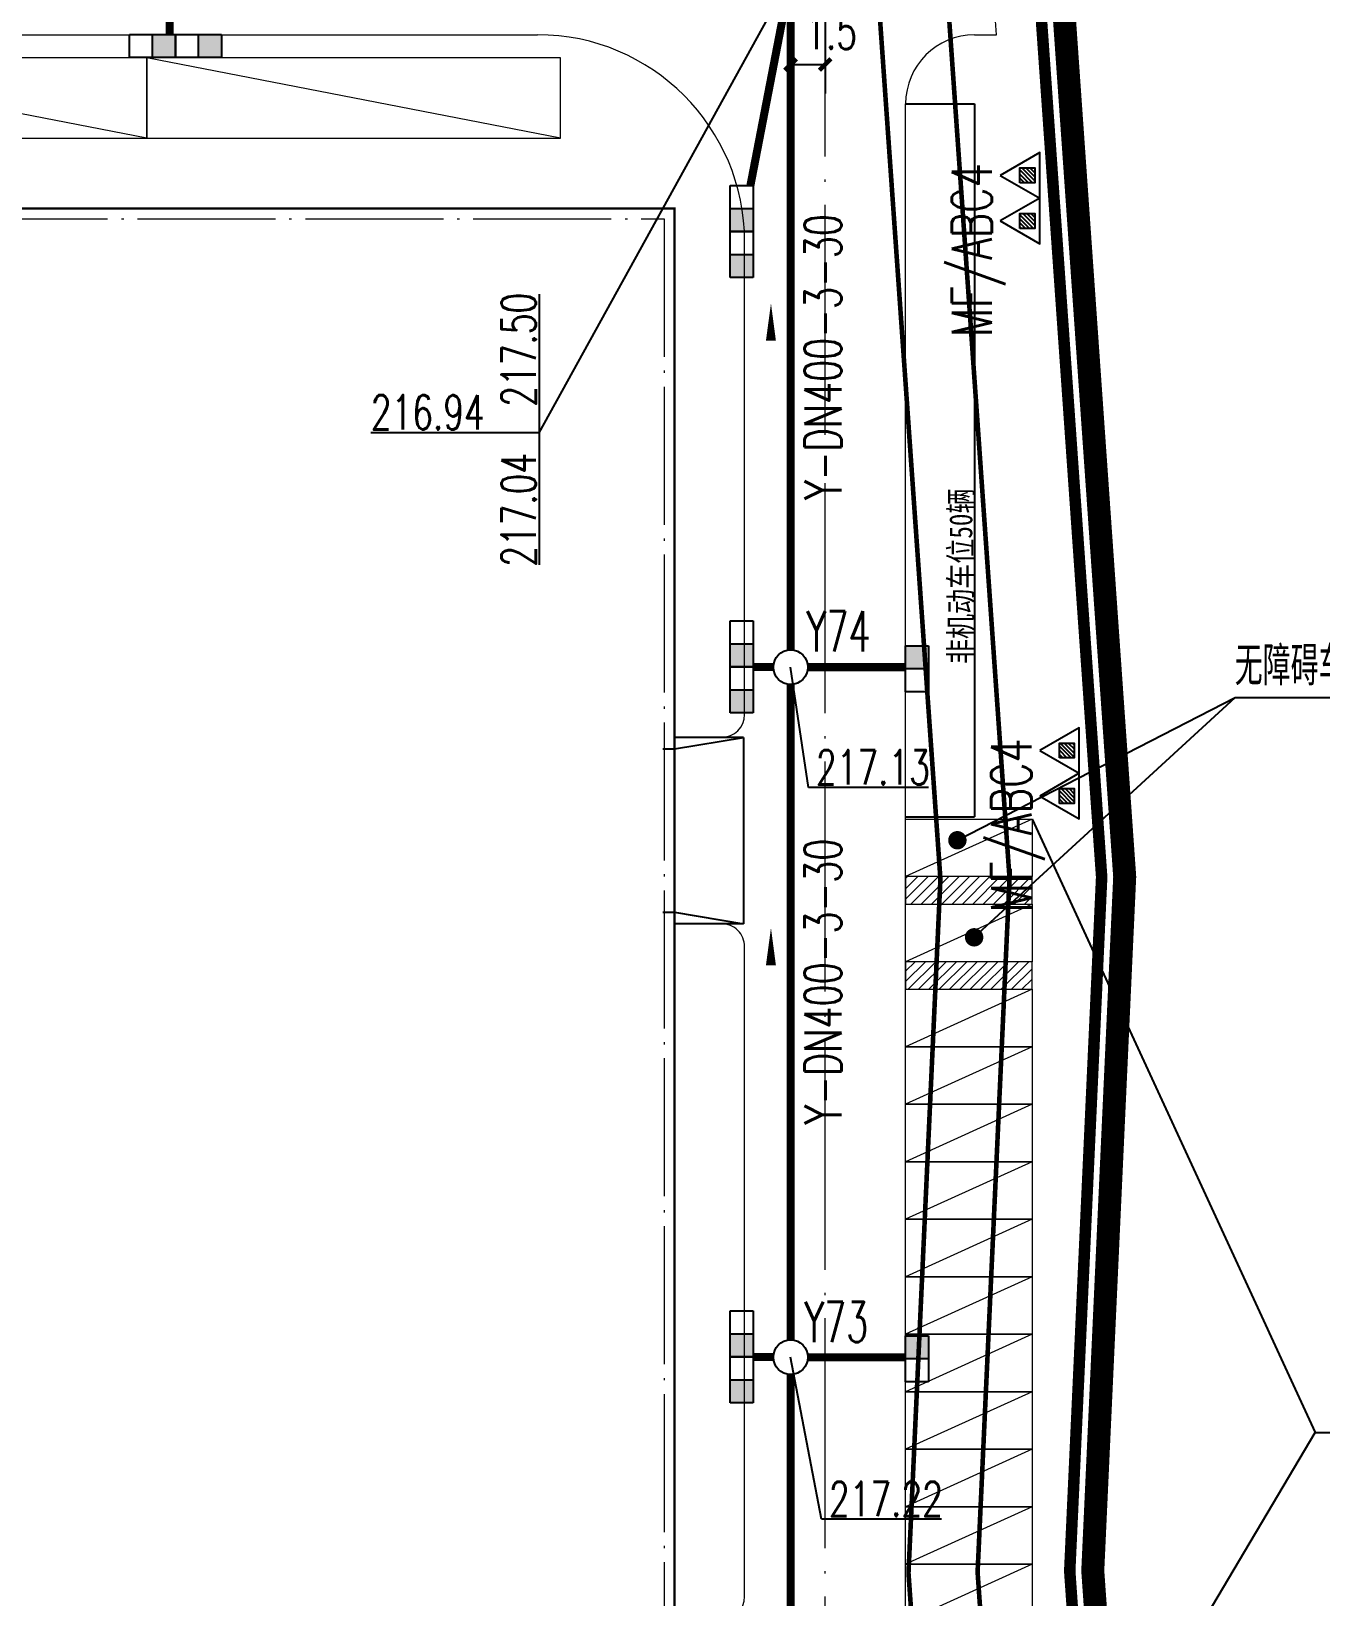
# Model space of a CAD drawing. Header units: metres. Extents: x 497246 to 997717, y 2998582 to 5998198.
# Drawn here: x 500531.6 to 500587.7, y 2998992.4 to 2999060.5 of the extents above; entities that cross this region are included whole.
import ezdxf
from ezdxf.enums import TextEntityAlignment as Align

# ---------------------------------------------------------------- set-up
doc = ezdxf.new("R2010")
doc.units = ezdxf.units.M
doc.header["$LTSCALE"] = 1000
for name, pattern in [('ACAD_ISO05W100', [34, 24, -3, 0.5, -3, 0.5, -3]), ('DASH', [0.35, 0.25, -0.1]), ('DASHED', [19.049999999999997, 12.7, -6.35]), ('DOTE', [2.4200000000000004, 2, -0.2, 0.02, -0.2]), ('PHANTOM2', [31.750000000000004, 15.875, -3.175, 3.175, -3.175, 3.175, -3.175])]:
    doc.linetypes.add(name, pattern=pattern)
doc.layers.get('0').update_dxf_attribs({"linetype": 'CONTINUOUS'})
doc.layers.get('Defpoints').update_dxf_attribs({"linetype": 'CONTINUOUS'})
for name, color, linetype, lineweight in [('1_RO_规划停车位', 35, 'CONTINUOUS', 13), ('道路', 4, 'CONTINUOUS', 15), ('道路中线', 1, 'DOTE', 13)]:
    doc.layers.add(name, color=color, linetype=linetype, lineweight=lineweight)
for name, color, linetype in [('DIM_LEAD', 3, 'CONTINUOUS'), ('EQUIP_灭火器', 7, 'CONTINUOUS'), ('PIPE-雨水', 4, 'CONTINUOUS'), ('PUB_TEXT', 7, 'CONTINUOUS'), ('TEXT_灭火器', 7, 'CONTINUOUS'), ('TEXT_雨水', 7, 'CONTINUOUS'), ('TWT_DIM', 3, 'CONTINUOUS'), ('TWT_雨水口', 4, 'CONTINUOUS'), ('WELL_雨水', 4, 'CONTINUOUS'), ('YD-R2', 50, 'CONTINUOUS'), ('围墙', 6, 'FENCELINE2'), ('图例层', 7, 'CONTINUOUS'), ('建筑', 7, 'CONTINUOUS'), ('建筑门坡散水', 9, 'CONTINUOUS'), ('红线', 1, 'PHANTOM2'), ('雨水标注', 100, 'CONTINUOUS')]:
    doc.layers.add(name, color=color, linetype=linetype)
doc.layers.add('建筑轴线', color=1, linetype='DOTE', lineweight=15, plot=False)
doc.styles.add('_TCH_DIM', font='SIMPLEX', dxfattribs={"bigfont": 'GBCBIG'})
doc.styles.add('_TCH_DIM_T3', font='SIMPLEX', dxfattribs={"width": 0.7058823529411765, "bigfont": 'GBCBIG'})
doc.styles.add('_TWT_WELL', font='SIMPLEX', dxfattribs={"width": 0.8, "height": 3.5, "bigfont": 'HZTXT'})
doc.styles.add('DIMHT', font='simhei.ttf', dxfattribs={"width": 0.8})
doc.styles.add('HZTXT', font='txt', dxfattribs={"width": 0.7, "bigfont": 'HZTXT'})
doc.styles.add('TG_LINETYPE', font='SIMPLEX', dxfattribs={"width": 0.8, "height": 3, "bigfont": 'HZTXT'})
doc.linetypes.add('FENCELINE2', pattern='A,6.35,-2.54,[132,ltypeshp.shx,S=2.54,R=0,X=-2.54,Y=0],-2.54,25.4', length=36.83)
doc.linetypes.add('TG_Y', pattern='A,2,-0.3,["Y",TG_LINETYPE,S=0.1,R=0,X=-0.23,Y=-0.15],0', length=2.3)
doc.dimstyles.new('_TWT_ARCH&&1', dxfattribs={"dimtxt": 1.4875, "dimasz": 0.5, "dimexe": 1.25, "dimexo": 1.5, "dimgap": 0.6312500000000001, "dimtad": 1, "dimdec": 1, "dimzin": 0, "dimdsep": 46, "dimtxsty": '_TCH_DIM_T3', "dimblk": 'ARCHTICK', "dimcen": 0.09, "dimclrt": 7, "dimazin": 2, "dimtfac": 1, "dimtdec": 1, "dimtix": 1, "dimtmove": 2, "dimatfit": 3, "dimfxl": 1, "dimtolj": 1, "dimtzin": 0, "dimarcsym": 0})
pattern_1 = [(45, (2587.720507860533, 0), (-0.2245064030267288, 0.2245064030267289), [])]

# ---------------------------------------------------------------- blocks, each defined once
blk = doc.blocks.new('chewei')
at = {"layer": '1_RO_规划停车位'}
blk.add_line((152.9787048622966, -11.01058016717434), (155.4787048697472, -16.51058016764), dxfattribs=at)
blk.add_lwpolyline([(152.9787048622966, -11.01058016717434), (155.4787048697472, -11.01058016764), (155.4787048697472, -16.51058016764), (152.9787048771977, -16.51058016857132)], close=True, dxfattribs=at)
blk = doc.blocks.new('_ArchTick')
at = {"color": 0, "linetype": 'ByBlock', "const_width": 0.4}
blk.add_lwpolyline([(-0.5, -0.5), (0.5, 0.5)], dxfattribs=at)
blk = doc.blocks.new('*D303')
at = {"layer": 'Defpoints', "color": 0, "transparency": 16777216}
for p in [(500564.6354706155, 2999062.83740348), (500566.1354706154, 2999062.83740348), (500566.1354706154, 2999059.036107619)]:
    blk.add_point(p, dxfattribs=at)
at = {"layer": 'TWT_DIM', "color": 0, "lineweight": -2, "transparency": 16777216}
for p, q in [((500564.6354706155, 2999061.33740348), (500564.6354706155, 2999057.786107619)), ((500566.1354706154, 2999061.33740348), (500566.1354706154, 2999057.786107619)), ((500564.6354706155, 2999059.036107619), (500566.1354706154, 2999059.036107619))]:
    blk.add_line(p, q, dxfattribs=at)
at = {"layer": 'TWT_DIM', "color": 0, "lineweight": -2, "transparency": 16777216, "xscale": 0.5, "yscale": 0.5, "zscale": 0.5, "rotation": 180}
blk.add_blockref('_ArchTick', (500564.6354706155, 2999059.036107619), dxfattribs=at)
at = {"layer": 'TWT_DIM', "color": 0, "lineweight": -2, "transparency": 16777216, "xscale": 0.5, "yscale": 0.5, "zscale": 0.5}
blk.add_blockref('_ArchTick', (500566.1354706154, 2999059.036107619), dxfattribs=at)
at = {"layer": 'TWT_DIM', "color": 7, "transparency": 16777216, "insert": (500566.3955428967, 2999060.455147058), "char_height": 1.4875, "attachment_point": 5, "style": '_TCH_DIM_T3'}
blk.add_mtext('\\A1;1.5', dxfattribs=at)
blk = doc.blocks.new('$TwtSys$00000425')
for p, q in [((-1000, -250), (-1000, 250)), ((-1000, 250), (0, 250)), ((-500, -250), (-500, 250)), ((0, 250), (1000, 250)), ((0, 250), (0, -250)), ((0, -250), (0, 250)), ((500, -250), (500, 250)), ((1000, 250), (1000, -250)), ((0, -250), (-1000, -250)), ((1000, -250), (0, -250))]:
    blk.add_line(p, q)
for points in [[(-500, 250), (0, 250), (-500, -250), (0, -250)], [(500, 250), (1000, 250), (500, -250), (1000, -250)]]:
    blk.add_solid(points)
blk = doc.blocks.new('$TwtSys$00000187')
blk.add_circle((0, 0), 0.5)
blk = doc.blocks.new('$TwtSys$00000424')
for p, q in [((-500, 250), (500, 250)), ((-500, -250), (-500, 250)), ((0, -250), (0, 250)), ((500, 250), (500, -250)), ((500, -250), (-500, -250))]:
    blk.add_line(p, q)
blk.add_solid([(0, 250), (500, 250), (0, -250), (500, -250)])
blk = doc.blocks.new('$TWTSYS$00000546')
h = blk.add_hatch()
h.set_pattern_fill('ANSI31', color=256, scale=200, style=0)
h.set_pattern_definition([(45, (-38543.80223862439, -6670.830405693208), (-17.67766952966369, 17.67766952966369), [])])
h.paths.add_polyline_path([(-64.92232553117356, 173.7449990885525), (64.922325531159, 173.7449990885525), (64.922325531159, 43.90034802621994), (-64.92232553117356, 43.90034802621994)])
for points in [[(0, 343.6163707387423), (-198.3870041439732, 0), (198.3870041439732, 0)], [(-64.92232553117356, 173.7449990885525), (64.922325531159, 173.7449990885525), (64.922325531159, 43.90034802621994), (-64.92232553117356, 43.90034802621994)]]:
    blk.add_lwpolyline(points, close=True)

msp = doc.modelspace()

# ---------------------------------------------------------------- hatches: boundary and pattern name
at = {"layer": '1_RO_规划停车位'}
h = msp.add_hatch(dxfattribs=at)
h.set_pattern_fill('ANSI31', color=256, scale=0.2, style=0)
h.set_pattern_definition(pattern_1)
h.paths.add_polyline_path([(500569.6354706456, 2999022.532702876), (500569.6354706386, 2999023.732702875), (500575.1354706438, 2999023.732702874), (500575.1354706396, 2999022.532702854)])
h = msp.add_hatch(dxfattribs=at)
h.set_pattern_fill('ANSI31', color=256, scale=0.2, style=0)
h.set_pattern_definition(pattern_1)
h.paths.add_polyline_path([(500569.6354706428, 2999018.832702885), (500569.6354706358, 2999020.032702884), (500575.1354706409, 2999020.032702883), (500575.1354706367, 2999018.832702863)])

# ---------------------------------------------------------------- linework, layer by layer
at = {"color": 0}
for p, q in [((500569.6354706155, 2999057.332702593), (500572.6354706155, 2999057.332702593)), ((500572.6354706155, 2999057.332702593), (500572.6354706155, 2999026.332702902)), ((500569.6354706155, 2999026.332702903), (500572.6354706155, 2999026.332702903))]:
    msp.add_line(p, q, dxfattribs=at)
at = {"layer": '1_RO_规划停车位'}
for p, q in [((500536.6354706123, 2999055.832702598), (500518.6354706039, 2999059.332702602)), ((500554.6354706151, 2999055.832702589), (500536.6354706067, 2999059.332702593))]:
    msp.add_line(p, q, dxfattribs=at)
at = {"layer": '1_RO_规划停车位', "flags": 128}
for points in [[(500536.6354706123, 2999055.832702598), (500536.6354706127, 2999059.332702602), (500518.6354706039, 2999059.332702602), (500518.6354706095, 2999055.832702602)], [(500554.6354706151, 2999055.832702589), (500554.6354706155, 2999059.332702593), (500536.6354706067, 2999059.332702593), (500536.6354706123, 2999055.832702593)]]:
    msp.add_lwpolyline(points, close=True, dxfattribs=at)
at = {"layer": '1_RO_规划停车位'}
for points in [[(500575.1354706405, 2999022.532702876), (500575.1354706438, 2999023.732702874), (500569.6354706386, 2999023.732702875), (500569.6354706456, 2999022.532702876)], [(500575.1354706376, 2999018.832702885), (500575.1354706409, 2999020.032702883), (500569.6354706358, 2999020.032702884), (500569.6354706428, 2999018.832702885)]]:
    msp.add_lwpolyline(points, close=True, dxfattribs=at)
at = {"layer": 'DIM_LEAD'}
for p, q in [((500571.8863226435, 2999025.312970052), (500583.9614067534, 2999031.522173657)), ((500572.616124036, 2999021.091809207), (500583.9614067534, 2999031.522173657)), ((500583.9614067534, 2999031.522173657), (500592.5644650259, 2999031.522173657)), ((500575.1354706466, 2999026.232702866), (500587.4440330224, 2998999.558847323)), ((500575.1354706578, 2998978.832702778), (500587.4440330224, 2998999.558847323)), ((500587.4440330224, 2998999.558847323), (500596.0470912949, 2998999.558847323))]:
    msp.add_line(p, q, dxfattribs=at)
at = {"layer": 'DIM_LEAD', "const_width": 0.4000000000000001}
for points in [[(500571.7084600532, 2999025.221510231, 1), (500572.0641852339, 2999025.404429873, 1)], [(500572.468890667, 2999020.956449186, 1), (500572.7633574049, 2999021.227169227, 1)]]:
    msp.add_lwpolyline(points, format="xyb", close=True, dxfattribs=at)
at = {"layer": 'PIPE-雨水', "color": 0, "linetype": 'TG_Y', "ltscale": 0.005, "const_width": 0.35}
for points in [[(500537.6354706157, 2999060.332702593), (500537.6354706157, 2999062.08740348)], [(500562.8875490694, 2999053.78068272), (500564.4933454651, 2999062.100992969)], [(500564.6354706155, 2999033.58740348), (500564.6354706155, 2999062.08740348)], [(500563.001554714, 2999032.845624736), (500563.8854801093, 2999032.841177152)], [(500565.3854706155, 2999032.83740348), (500569.6354706155, 2999032.83740348)], [(500564.6354706155, 2999003.58740348), (500564.6354706155, 2999032.08740348)], [(500563.0015544886, 2999002.845624736), (500563.8854798839, 2999002.841177152)], [(500565.3854703901, 2999002.83740348), (500569.6354703901, 2999002.83740348)], [(500564.6354706155, 2998973.58740348), (500564.6354706155, 2999002.08740348)]]:
    msp.add_lwpolyline(points, dxfattribs=at)
at = {"layer": 'PIPE-雨水', "color": 70, "linetype": 'ByBlock'}
for points in [[(500563.7745699165, 2999044.17304873, 0, 0, 0), (500563.7811509375, 2999048.655784291, 0, 0.4320000000000001, 0), (500563.77877264, 2999047.035786036, 0, 0, 0)], [(500563.7745699165, 2999017.017978795, 0, 0, 0), (500563.7811509375, 2999021.500714357, 0, 0.4320000000000001, 0), (500563.77877264, 2999019.880716101, 0, 0, 0)]]:
    msp.add_lwpolyline(points, format="xyseb", dxfattribs=at)
at = {"layer": 'YD-R2', "color": 0}
msp.add_lwpolyline([(500584.2539673171, 2998901.332702593), (500577.7736568116, 2998993.551594124), (500579.1621039991, 2999023.723140561), (500571.745933354, 2999129.259910089), (500566.1515998257, 2999158.940769787), (500559.4483166474, 2999254.332702593)], dxfattribs=at)
at = {"layer": '围墙', "ltscale": 0.3, "const_width": 0.5, "flags": 128}
for points in [[(500558.0553741037, 2999253.332702593), (500558.5161216488, 2999253.332702593), (500565.1581349594, 2999158.812678513), (500570.7524684877, 2999129.131818815), (500575.5870487805, 2999060.332702593)], [(500575.4116647871, 2999062.828527052), (500578.1604886609, 2999023.711035624), (500576.7720414735, 2998993.539489187), (500583.1812303882, 2998902.332702593), (500517.2366421915, 2998902.332702593)]]:
    msp.add_lwpolyline(points, dxfattribs=at)
at = {"layer": '图例层', "color": 1, "linetype": 'DASHED', "ltscale": 0.5, "const_width": 0.2}
msp.add_lwpolyline([(500554.8576126189, 2999248.332702593), (500561.184275494, 2999158.300313416), (500566.7786090223, 2999128.619453719), (500574.1540273083, 2999023.662615874), (500572.7655801208, 2998993.491069438), (500578.6794697776, 2998909.332702593)], dxfattribs=at)
at = {"layer": '图例层', "color": 11, "linetype": 'DASH', "ltscale": 20, "const_width": 0.2, "flags": 128}
msp.add_lwpolyline([(500552.1312985879, 2999244.332702593), (500558.203880895, 2999157.916039594), (500563.7982144233, 2999128.235179897), (500571.1491812938, 2999023.626301062), (500569.7607341064, 2998993.454754626), (500575.3909880259, 2998913.332702593)], dxfattribs=at)
at = {"layer": '建筑', "linetype": 'Continuous', "const_width": 0.1}
msp.add_lwpolyline([(500559.5854706156, 2998921.882702593), (500411.6854706156, 2998921.882702593), (500411.6854706156, 2999052.782702594), (500559.5854706156, 2999052.782702594)], close=True, dxfattribs=at)
at = {"layer": '建筑轴线', "ltscale": 0.003}
msp.add_lwpolyline([(500412.1354706155, 2999052.332702593), (500559.1354706155, 2999052.332702593), (500559.1354706155, 2998922.332702593), (500412.1354706155, 2998922.332702593)], close=True, dxfattribs=at)
at = {"layer": '建筑门坡散水', "linetype": 'Continuous'}
for p, q in [((500559.5854706156, 2999029.282702594), (500562.5854706155, 2999029.782702594)), ((500562.5854706155, 2999029.782702594), (500559.5854706156, 2999029.782702594)), ((500562.5854706155, 2999029.782702594), (500562.5854706156, 2999021.682702593)), ((500559.0854706156, 2999029.282702594), (500559.5854706156, 2999029.282702594)), ((500559.0854706156, 2999022.182702594), (500559.5854706156, 2999022.182702594)), ((500559.5854706156, 2999022.182702594), (500562.5854706155, 2999021.682702594)), ((500562.5854706155, 2999021.682702594), (500559.5854706156, 2999021.682702594))]:
    msp.add_line(p, q, dxfattribs=at)
at = {"layer": '红线', "color": 1, "linetype": 'ACAD_ISO05W100', "flags": 128}
for const_width in [1, 1, 1, 1, 0.7, 0.7, 0.7, 0.7]:
    msp.add_lwpolyline([(500559.4483166474, 2999254.332702593), (500566.1515998257, 2999158.940769787), (500571.745933354, 2999129.259910089), (500579.1621039991, 2999023.723140561), (500577.7736568116, 2998993.551594124), (500584.2539673171, 2998901.332702593), (500265.4179248412, 2998901.332702593), (500240.4179248412, 2998904.832702593), (500173.4099106968, 2998904.832702592), (500171.5843298293, 2998904.916195507), (500170.3974566773, 2998905.060876152, -0.3705902118212112), (500153.4098788673, 2998924.832734422), (500153.3288299121, 2998970.302320928), (500149.7842733634, 2998995.296042517), (500149.4859343111, 2999162.668383222, 0.0172345937973501), (500146.9383750347, 2999232.918468393), (500146.8883109467, 2999234.332702593, -0.4142135623747999), (500166.8883109467, 2999254.332702593), (500559.4483166474, 2999254.332702593)], format="xyb", close=True, dxfattribs=dict(at, const_width=const_width))
at = {"layer": '道路', "linetype": 'ByBlock', "ltscale": 0.2}
for p, q in [((500573.582116853, 2999060.332702593), (500568.765538755, 2999128.875636267)), ((500562.6354706154, 2999030.782702594), (500562.6354706155, 2999051.332702593)), ((500562.6354706155, 2998992.432702594), (500562.6354706154, 2999020.682702594))]:
    msp.add_line(p, q, dxfattribs=at)
at = {"layer": '道路', "linetype": 'ByBlock', "lineweight": 0, "ltscale": 0.2}
for p, q in [((500488.8854706153, 2999060.332702593), (500553.6354706155, 2999060.332702593)), ((500572.6354706155, 2999060.332702593), (500573.582116853, 2999060.332702593)), ((500569.6354706155, 2998906.332702594), (500569.6354706155, 2999057.332702593)), ((500561.6354706154, 2999029.782702594), (500559.5854706156, 2999029.782702594)), ((500561.6354706152, 2999021.682702594), (500559.5854706156, 2999021.682702594))]:
    msp.add_line(p, q, dxfattribs=at)
at = {"layer": '道路', "linetype": 'ByBlock', "ltscale": 0.2}
msp.add_arc((500553.6354706155, 2999051.332702593), 9, 0, 90, dxfattribs=at)
at = {"layer": '道路', "linetype": 'ByBlock', "lineweight": 0, "ltscale": 0.2}
for centre, radius, start, end in [((500572.6354706155, 2999057.332702593), 3, 90, 180), ((500561.6354706154, 2999030.782702594), 1, 270, 0), ((500561.6354706154, 2999020.682702594), 1, 0, 90.00000001000517), ((500561.6354706155, 2998992.432702594), 1, 270.0000000100051, 0)]:
    msp.add_arc(centre, radius, start, end, dxfattribs=at)
at = {"layer": '道路中线', "ltscale": 0.005}
msp.add_line((500566.1354706156, 2998909.832702594), (500566.1354706154, 2999067.582702593), dxfattribs=at)
at = {"layer": '雨水标注', "color": 70}
for p, q in [((500553.696571483, 2999043.032550803), (500564.6354706155, 2999062.83740348)), ((500553.696571483, 2999049.054521849), (500553.696571483, 2999043.032550803)), ((500553.696571483, 2999043.032550803), (500546.3752607855, 2999043.032550803)), ((500553.696571483, 2999043.032550803), (500553.696571483, 2999037.292653534)), ((500565.4101523046, 2999027.601035887), (500564.6354706155, 2999032.83740348)), ((500570.6348843284, 2999027.601035887), (500565.4101523046, 2999027.601035887)), ((500565.9741781786, 2998995.789334394), (500564.6354703901, 2999002.83740348)), ((500571.1989102024, 2998995.789334394), (500565.9741781786, 2998995.789334394))]:
    msp.add_line(p, q, dxfattribs=at)

# ---------------------------------------------------------------- block references
at = {"layer": '1_RO_规划停车位', "rotation": 269.9999998288981}
for p in [(500586.1460512706, 2999179.211407695), (500586.1460512677, 2999175.511407705), (500586.1460512659, 2999171.811407713), (500586.1460512696, 2999169.311407696), (500586.1460512677, 2999166.811407685), (500586.1460512659, 2999164.311407692), (500586.1460512696, 2999161.811407676), (500586.1460512677, 2999159.311407664), (500586.1460512659, 2999156.811407674), (500586.1460512696, 2999154.311407657), (500586.1460512677, 2999151.811407646), (500586.1460512577, 2999149.311407654), (500586.1460512614, 2999146.811407637)]:
    msp.add_blockref('chewei', p, dxfattribs=at)
at = {"layer": 'EQUIP_灭火器', "color": 3, "xscale": 0.005, "yscale": 0.005, "zscale": 0.005, "rotation": 90}
for p in [(500575.469545488, 2999054.220144498), (500575.469545488, 2999052.236274456), (500577.1886065583, 2999029.214537951), (500577.1886065583, 2999027.23066791)]:
    msp.add_blockref('$TWTSYS$00000546', p, dxfattribs=at)
at = {"layer": 'TWT_雨水口', "xscale": 0.002, "yscale": 0.002, "zscale": 0.002}
msp.add_blockref('$TwtSys$00000425', (500537.8842179505, 2999059.841727798), dxfattribs=at)
for name, p, rotation in [('$TwtSys$00000425', (500562.501554714, 2999051.78068272), 270), ('$TwtSys$00000425', (500562.501554714, 2999032.848140549), 270), ('$TwtSys$00000424', (500570.1296125046, 2999032.764765107), 90), ('$TwtSys$00000425', (500562.5015544886, 2999002.848140549), 270), ('$TwtSys$00000424', (500570.1296122792, 2999002.764765107), 90)]:
    msp.add_blockref(name, p, dxfattribs=dict(at, rotation=rotation))
at = {"layer": 'WELL_雨水', "xscale": 1.5, "yscale": 1.5, "zscale": 1.5}
for p in [(500564.6354706155, 2999032.83740348), (500564.6354703901, 2999002.83740348)]:
    msp.add_blockref('$TwtSys$00000187', p, dxfattribs=at)

# ---------------------------------------------------------------- texts
at = {"layer": '1_RO_规划停车位', "style": 'DIMHT', "width": 0.8}
msp.add_text('非机动车位50辆', height=1, rotation=89.94550863587048, dxfattribs=at).set_placement((500572.5295861057, 2999032.969763683, 3.354954461872945e-08))
at = {"layer": 'PIPE-雨水', "color": 70, "style": 'HZTXT', "width": 0.7}
for p in [(500566.0412195337, 2999046.320501491, 20.88125271273247), (500566.0412195337, 2999019.165431557, 20.88125271273247)]:
    msp.add_text('Y-DN400-3-30', height=1.6, rotation=90, dxfattribs=at).set_placement(p, align=Align.MIDDLE)
at = {"layer": 'PUB_TEXT', "style": '_TCH_DIM'}
msp.add_text('无障碍车位', height=1.687943262411348, dxfattribs=at).set_placement((500583.9463799195, 2999032.047173657))
at = {"layer": 'TEXT_灭火器', "color": 3, "style": 'HZTXT', "width": 0.7}
for p in [(500573.3893794273, 2999047.186390195), (500575.1084404974, 2999022.180783648)]:
    msp.add_text('MF/ABC4', height=1.75, rotation=90, dxfattribs=at).set_placement(p)
at = {"layer": 'TEXT_雨水', "style": '_TWT_WELL', "width": 0.6400000000000001}
for s, p in [('Y74', (500565.3266224044, 2999033.51517113)), ('Y73', (500565.2283148765, 2999003.4921465))]:
    msp.add_text(s, height=1.75, dxfattribs=at).set_placement(p)
at = {"layer": '雨水标注', "color": 70, "style": 'HZTXT', "width": 0.7}
for s, p in [('217.50', (500552.8114936381, 2999046.639045279, 20.88125271273247)), ('217.04', (500552.8114936381, 2999039.677885139, 20.88125271273247))]:
    msp.add_text(s, height=1.5, rotation=90, dxfattribs=at).set_placement(p, align=Align.MIDDLE)
for s, p in [('216.94', (500548.8570089599, 2999043.917628648, 20.88125271273248)), ('217.13', (500568.2159009099, 2999028.486113732, 20.88125271288997)), ('217.22', (500568.7799267839, 2998996.674412239, 20.88125271300658))]:
    msp.add_text(s, height=1.5, dxfattribs=at).set_placement(p, align=Align.MIDDLE)

# ---------------------------------------------------------------- dimensions: what is measured, and where the dimension line sits
at = {"layer": 'TWT_DIM', "color": 3}
dim = msp.add_linear_dim(base=(500566.1354706154, 2999059.036107619), p1=(500564.6354706155, 2999062.83740348), p2=(500566.1354706154, 2999062.83740348), angle=0, dimstyle='_TWT_ARCH&&1', dxfattribs=at)
dim.commit()
dim.dimension.update_dxf_attribs({"geometry": '*D303', "text_midpoint": (500566.3955428967, 2999060.455147058), "dimtype": 129})

doc.saveas('drawing.dxf')
